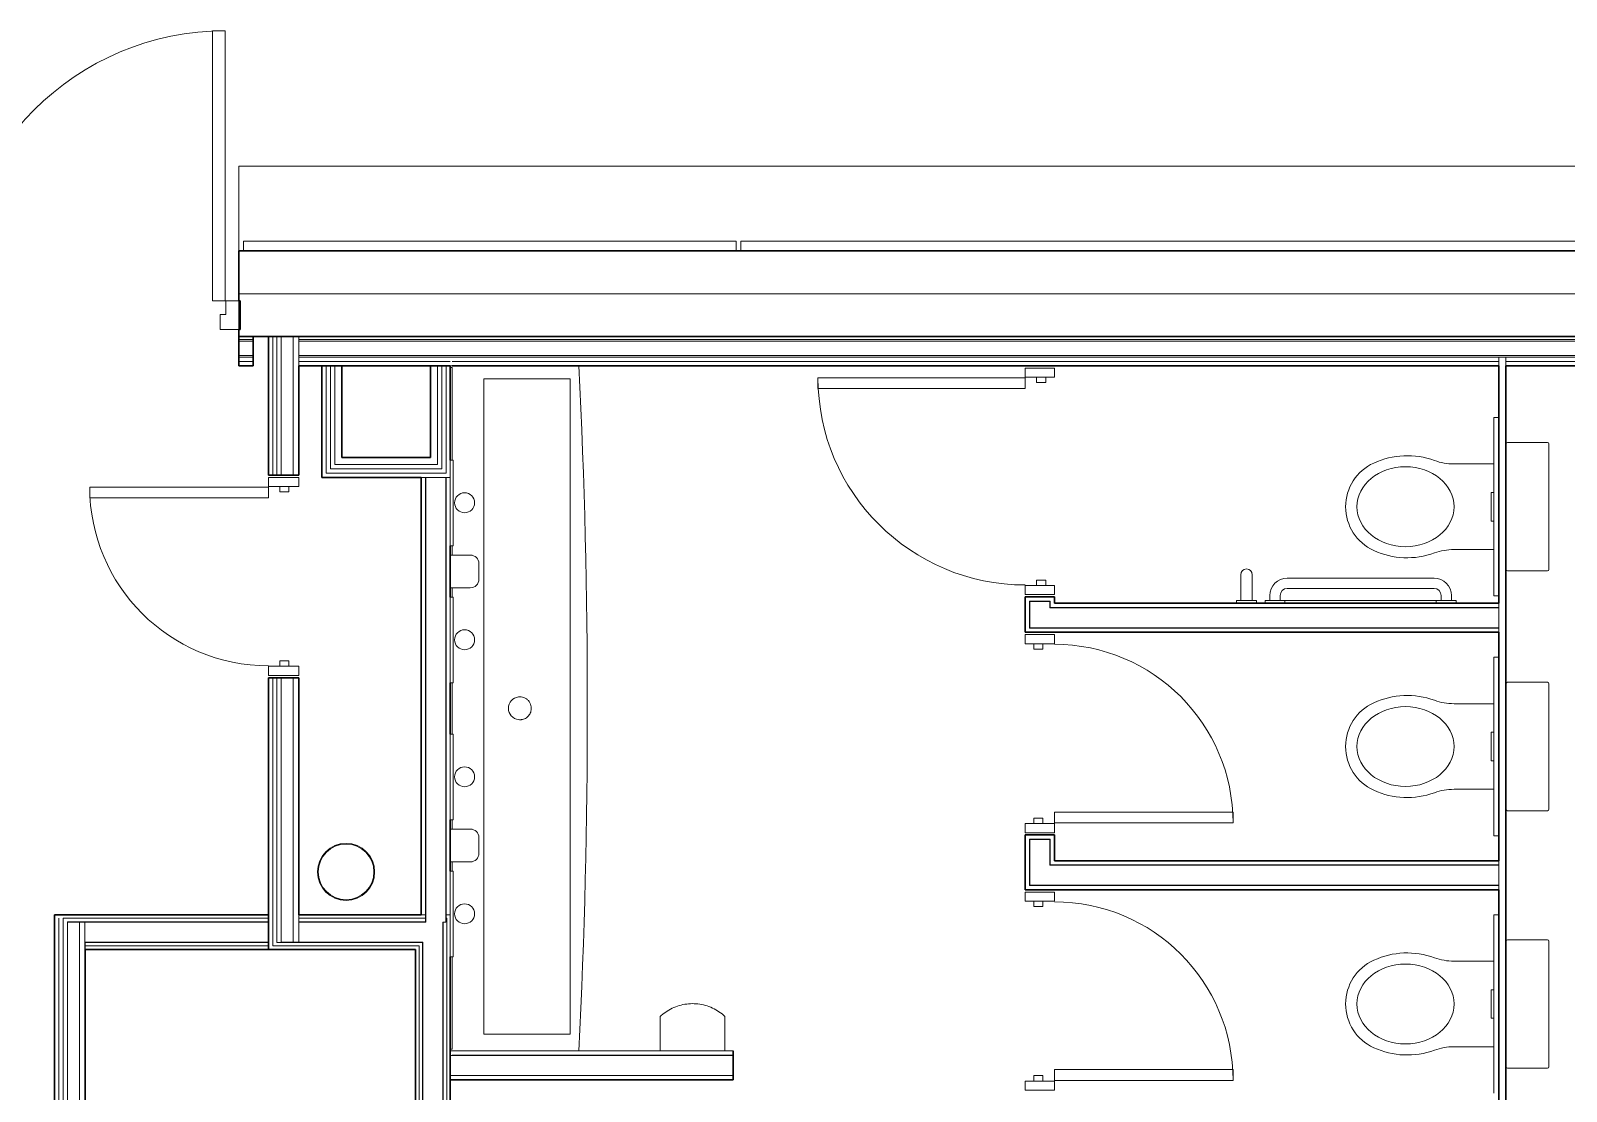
# Model space of a CAD drawing. Header units: millimetres. Extents: x 90978 to 295199, y -4084 to 97293.
# Drawn here: x 176321 to 181700, y 31759 to 35475 of the extents above; entities that cross this region are included whole.
import ezdxf

# ---------------------------------------------------------------- set-up
doc = ezdxf.new("R2010")
doc.units = ezdxf.units.MM
doc.header["$MEASUREMENT"] = 0
for name, color, linetype, lineweight in [('CSM-STL-XX-ZZ-M3-A-XXXX-00001_detached _19_04_21__rvt-1-Level 0$0$A-DETL-GENF', 7, 'CONTINUOUS', 9), ('CSM-STL-XX-ZZ-M3-A-XXXX-00001_detached _19_04_21__rvt-1-Level 0$0$A-DOOR', 4, 'CONTINUOUS', 9), ('CSM-STL-XX-ZZ-M3-A-XXXX-00001_detached _19_04_21__rvt-1-Level 0$0$A-DOOR-FRAM', 4, 'CONTINUOUS', 18), ('CSM-STL-XX-ZZ-M3-A-XXXX-00001_detached _19_04_21__rvt-1-Level 0$0$A-GENM', 7, 'CONTINUOUS', 9), ('CSM-STL-XX-ZZ-M3-A-XXXX-00001_detached _19_04_21__rvt-1-Level 0$0$A-GLAZ-CURT', 7, 'CONTINUOUS', 9), ('CSM-STL-XX-ZZ-M3-A-XXXX-00001_detached _19_04_21__rvt-1-Level 0$0$A-WALL', 7, 'CONTINUOUS', 9), ('CSM-STL-XX-ZZ-M3-A-XXXX-00001_detached _19_04_21__rvt-1-Level 0$0$E-ELEC-FIXT', 7, 'CONTINUOUS', 9), ('CSM-STL-XX-ZZ-M3-A-XXXX-00001_detached _19_04_21__rvt-1-Level 0$0$I-FURN', 8, 'CONTINUOUS', 9), ('CSM-STL-XX-ZZ-M3-A-XXXX-00001_detached _19_04_21__rvt-1-Level 0$0$I-WALL', 7, 'CONTINUOUS', 9), ('CSM-STL-XX-ZZ-M3-A-XXXX-00001_detached _19_04_21__rvt-1-Level 0$0$P-SANR-FIXT', 7, 'CONTINUOUS', 9)]:
    doc.layers.add(name, color=color, linetype=linetype, lineweight=lineweight)

msp = doc.modelspace()

# ---------------------------------------------------------------- linework, layer by layer
at = {"layer": 'CSM-STL-XX-ZZ-M3-A-XXXX-00001_detached _19_04_21__rvt-1-Level 0$0$A-DETL-GENF'}
for p, q in [((181446.8, 33957.2), (181306.8, 33957.2)), ((181446.8, 33657.3), (181306.8, 33657.3)), ((181446.8, 33117.2), (181306.8, 33117.2)), ((181446.8, 32817.3), (181306.8, 32817.3)), ((181446.8, 32215.2), (181306.8, 32215.2)), ((181446.8, 31915.3), (181306.8, 31915.3))]:
    msp.add_line(p, q, dxfattribs=at)
for centre, radius, start, end in [((181096.5, 33806.2), 169.7, 114.6746, 179.6603), ((181142.7, 33705.8), 280.2, 70.0749, 114.6746), ((181306.8, 34158.7), 201.6, 250.0749, 270), ((181096.5, 33808.2), 169.7, 180.3397, 245.3254), ((181142.7, 33908.6), 280.2, 245.3254, 289.9251), ((181306.8, 33455.7), 201.6, 90, 109.9251), ((181142.7, 32865.8), 280.2, 70.0749, 114.6746), ((181096.5, 32966.2), 169.7, 114.6746, 179.6603), ((181306.8, 33318.7), 201.6, 250.0749, 270), ((181096.5, 32968.2), 169.7, 180.3397, 245.3254), ((181142.7, 33068.6), 280.2, 245.3254, 289.9251), ((181306.8, 32615.7), 201.6, 90, 109.9251), ((181142.7, 31963.8), 280.2, 70.0749, 114.6746), ((181306.8, 32416.7), 201.6, 250.0749, 270), ((181096.5, 32064.2), 169.7, 114.6746, 179.6603), ((181096.5, 32066.2), 169.7, 180.3397, 245.3254), ((181142.7, 32166.6), 280.2, 245.3254, 289.9251), ((181306.8, 31713.7), 201.6, 90, 109.9251)]:
    msp.add_arc(centre, radius, start, end, dxfattribs=at)
for centre in [(181136.8, 33807.2), (181136.8, 32967.2), (181136.8, 32065.2)]:
    msp.add_ellipse(centre, major_axis=(170, 0), ratio=0.823529, dxfattribs=at)
at = {"layer": 'CSM-STL-XX-ZZ-M3-A-XXXX-00001_detached _19_04_21__rvt-1-Level 0$0$A-DOOR', "lineweight": 20}
for p, q in [((177002.8, 35475), (176957.8, 35475)), ((176957.8, 35475), (176957.8, 34528.2)), ((177002.8, 34528.2), (177002.8, 35475)), ((176957.8, 34528.2), (177002.8, 34528.2))]:
    msp.add_line(p, q, dxfattribs=at)
at = {"layer": 'CSM-STL-XX-ZZ-M3-A-XXXX-00001_detached _19_04_21__rvt-1-Level 0$0$A-DOOR'}
for p, q in [((179078.8, 34221.2), (179078.8, 34259.2)), ((179078.8, 34259.2), (179804.8, 34259.2)), ((179804.8, 34221.2), (179078.8, 34221.2)), ((179804.8, 34259.2), (179804.8, 34221.2)), ((176527.8, 33838.1), (176527.8, 33876.1)), ((176527.8, 33876.1), (177153.8, 33876.1)), ((177153.8, 33838.1), (176527.8, 33838.1)), ((177153.8, 33876.1), (177153.8, 33838.1)), ((179906.8, 32737.2), (180532.8, 32737.2)), ((179906.8, 32699.2), (179906.8, 32737.2)), ((180532.8, 32737.2), (180532.8, 32699.2)), ((180532.8, 32699.2), (179906.8, 32699.2)), ((179906.8, 31835.2), (180532.8, 31835.2)), ((179906.8, 31797.2), (179906.8, 31835.2)), ((180532.8, 31797.2), (179906.8, 31797.2)), ((180532.8, 31835.2), (180532.8, 31797.2))]:
    msp.add_line(p, q, dxfattribs=at)
for centre, radius, start, end in [((177002.8, 34528.2), 946.8, 90, 180), ((179804.8, 34259.2), 726, 180, 270), ((177153.8, 33876.1), 626, 180, 270), ((179906.8, 32699.2), 626, 0, 90), ((179906.8, 31797.2), 626, 0, 90)]:
    msp.add_arc(centre, radius, start, end, dxfattribs=at)
at = {"layer": 'CSM-STL-XX-ZZ-M3-A-XXXX-00001_detached _19_04_21__rvt-1-Level 0$0$A-DOOR-FRAM', "lineweight": 20}
for p, q in [((176984.8, 34481.2), (177004.8, 34481.2)), ((176984.8, 34428.2), (176984.8, 34481.2)), ((177004.8, 34528.2), (177049.8, 34528.2)), ((177004.8, 34481.2), (177004.8, 34528.2)), ((177049.8, 34528.2), (177049.8, 34428.2)), ((177049.8, 34428.2), (176984.8, 34428.2)), ((179906.8, 34293.2), (179804.8, 34293.2)), ((179804.8, 34293.2), (179804.8, 34261.2)), ((179906.8, 34261.2), (179906.8, 34293.2)), ((179804.8, 34261.2), (179906.8, 34261.2)), ((179844.8, 34261.2), (179844.8, 34242.2)), ((179876.8, 34261.2), (179844.8, 34261.2)), ((179844.8, 34242.2), (179876.8, 34242.2)), ((179876.8, 34242.2), (179876.8, 34261.2)), ((177260.8, 33910.1), (177153.8, 33910.1)), ((177153.8, 33910.1), (177153.8, 33878.1)), ((177260.8, 33878.1), (177260.8, 33910.1)), ((177153.8, 33878.1), (177260.8, 33878.1)), ((177193.8, 33878.1), (177193.8, 33859.1)), ((177225.8, 33878.1), (177193.8, 33878.1)), ((177193.8, 33859.1), (177225.8, 33859.1)), ((177225.8, 33859.1), (177225.8, 33878.1)), ((179906.8, 33531.2), (179804.8, 33531.2)), ((179804.8, 33531.2), (179804.8, 33499.2)), ((179844.8, 33550.2), (179844.8, 33531.2)), ((179876.8, 33550.2), (179844.8, 33550.2)), ((179844.8, 33531.2), (179876.8, 33531.2)), ((179876.8, 33531.2), (179876.8, 33550.2)), ((179906.8, 33499.2), (179906.8, 33531.2)), ((179804.8, 33499.2), (179906.8, 33499.2)), ((179906.8, 33359.2), (179804.8, 33359.2)), ((179804.8, 33359.2), (179804.8, 33327.2)), ((179906.8, 33327.2), (179906.8, 33359.2)), ((179804.8, 33327.2), (179906.8, 33327.2)), ((179866.8, 33327.2), (179834.8, 33327.2)), ((179834.8, 33327.2), (179834.8, 33308.2)), ((179834.8, 33308.2), (179866.8, 33308.2)), ((179866.8, 33308.2), (179866.8, 33327.2)), ((177260.8, 33248.1), (177153.8, 33248.1)), ((177153.8, 33248.1), (177153.8, 33216.1)), ((177193.8, 33267.1), (177193.8, 33248.1)), ((177225.8, 33267.1), (177193.8, 33267.1)), ((177193.8, 33248.1), (177225.8, 33248.1)), ((177225.8, 33248.1), (177225.8, 33267.1)), ((177260.8, 33216.1), (177260.8, 33248.1)), ((177153.8, 33216.1), (177260.8, 33216.1)), ((179866.8, 32716.2), (179834.8, 32716.2)), ((179834.8, 32716.2), (179834.8, 32697.2)), ((179866.8, 32697.2), (179866.8, 32716.2)), ((179906.8, 32697.2), (179804.8, 32697.2)), ((179804.8, 32697.2), (179804.8, 32665.2)), ((179804.8, 32665.2), (179906.8, 32665.2)), ((179834.8, 32697.2), (179866.8, 32697.2)), ((179906.8, 32665.2), (179906.8, 32697.2)), ((179906.8, 32457.2), (179804.8, 32457.2)), ((179804.8, 32457.2), (179804.8, 32425.2)), ((179906.8, 32425.2), (179906.8, 32457.2)), ((179804.8, 32425.2), (179906.8, 32425.2)), ((179866.8, 32425.2), (179834.8, 32425.2)), ((179834.8, 32425.2), (179834.8, 32406.2)), ((179834.8, 32406.2), (179866.8, 32406.2)), ((179866.8, 32406.2), (179866.8, 32425.2)), ((179906.8, 31795.2), (179804.8, 31795.2)), ((179804.8, 31795.2), (179804.8, 31763.2)), ((179866.8, 31814.2), (179834.8, 31814.2)), ((179834.8, 31814.2), (179834.8, 31795.2)), ((179834.8, 31795.2), (179866.8, 31795.2)), ((179866.8, 31795.2), (179866.8, 31814.2)), ((179906.8, 31763.2), (179906.8, 31795.2)), ((179804.8, 31763.2), (179906.8, 31763.2))]:
    msp.add_line(p, q, dxfattribs=at)
at = {"layer": 'CSM-STL-XX-ZZ-M3-A-XXXX-00001_detached _19_04_21__rvt-1-Level 0$0$A-GENM'}
for p, q in [((181446.8, 34119.7), (181446.8, 33494.7)), ((181463.8, 34119.7), (181446.8, 34119.7)), ((181463.8, 33494.7), (181463.8, 34119.7)), ((181446.8, 33494.7), (181463.8, 33494.7)), ((181446.8, 33279.7), (181446.8, 32654.7)), ((181463.8, 33279.7), (181446.8, 33279.7)), ((181463.8, 32654.7), (181463.8, 33279.7)), ((181446.8, 32654.7), (181463.8, 32654.7)), ((181446.8, 32377.7), (181446.8, 31752.7)), ((181463.8, 32377.7), (181446.8, 32377.7)), ((181463.8, 31752.7), (181463.8, 32377.7))]:
    msp.add_line(p, q, dxfattribs=at)
at = {"layer": 'CSM-STL-XX-ZZ-M3-A-XXXX-00001_detached _19_04_21__rvt-1-Level 0$0$A-GLAZ-CURT', "lineweight": 20}
for p, q in [((178792.8, 34737.2), (177066.8, 34737.2)), ((177066.8, 34737.2), (177066.8, 34703.2)), ((177066.8, 34703.2), (178792.8, 34703.2)), ((178792.8, 34703.2), (178792.8, 34737.2)), ((181792.8, 34737.2), (178808.8, 34737.2)), ((178808.8, 34737.2), (178808.8, 34703.2)), ((178808.8, 34703.2), (181792.8, 34703.2))]:
    msp.add_line(p, q, dxfattribs=at)
at = {"layer": 'CSM-STL-XX-ZZ-M3-A-XXXX-00001_detached _19_04_21__rvt-1-Level 0$0$A-WALL'}
for p, q in [((177049.8, 35000.2), (191309.8, 35000.2)), ((177049.8, 34703.2), (177049.8, 35000.2)), ((177049.8, 34553.2), (182558.8, 34553.2)), ((177049.8, 34393.2), (177100.3, 34393.2)), ((177049.8, 34387.2), (177100.3, 34387.2)), ((177168.8, 33918.1), (177168.8, 34403.2)), ((177183.8, 33918.1), (177183.8, 34403.2)), ((177198.8, 33918.1), (177198.8, 34403.2)), ((177240.8, 33918.1), (177240.8, 34403.2)), ((177259.8, 33918.1), (177259.8, 34403.2)), ((177260.8, 34403.2), (177260.8, 34393.2)), ((177260.8, 34393.2), (181870.5, 34393.2)), ((177260.8, 34387.2), (177260.8, 34337.2)), ((177260.8, 34387.2), (181870.5, 34387.2)), ((177049.8, 34337.2), (177100.3, 34337.2)), ((177049.8, 34331.2), (177100.3, 34331.2)), ((177260.8, 34337.2), (181870.5, 34337.2)), ((177260.8, 34331.2), (177260.8, 34316.2)), ((177260.8, 34331.2), (177791, 34331.2)), ((177791, 34331.2), (177797, 34331.2)), ((177797, 34331.2), (181463.8, 34331.2)), ((181463.8, 34331.2), (181488.8, 34331.2)), ((181463.8, 34331.2), (181488.8, 34331.2)), ((181463.8, 34316.2), (181463.8, 34331.2)), ((181488.8, 34331.2), (181870.5, 34331.2)), ((181488.8, 34316.2), (181488.8, 34331.2)), ((177049.8, 34316.2), (177100.3, 34316.2)), ((177260.8, 34316.2), (177260.8, 34301.2)), ((177260.8, 34316.2), (177791, 34316.2)), ((177356.3, 33980), (177356.3, 34301.2)), ((177371.3, 33980), (177371.3, 34301.2)), ((177386.3, 33980), (177386.3, 34301.2)), ((177746, 33955), (177746, 34301.2)), ((177761, 33940), (177761, 34301.2)), ((177776, 33925), (177776, 34301.2)), ((177797, 34316.2), (181463.8, 34316.2)), ((181463.8, 34301.2), (181463.8, 34316.2)), ((181488.8, 34316.2), (181870.5, 34316.2)), ((181488.8, 34301.2), (181488.8, 34316.2)), ((177356.3, 33940), (177356.3, 33980)), ((177371.3, 33955), (177371.3, 33980)), ((177371.3, 33940), (177371.3, 33955)), ((177386.3, 33955), (177386.3, 33980)), ((177386.3, 33955), (177721, 33955)), ((177746, 33955), (177721, 33955)), ((177356.3, 33925), (177356.3, 33940)), ((177356.3, 33925), (177721, 33925)), ((177371.3, 33940), (177721, 33940)), ((177704, 33910), (177689, 33910)), ((177705, 33910), (177704, 33910)), ((177704, 33910), (177704, 32377.8)), ((177721, 33910), (177705, 33910)), ((177705, 33910), (177705, 32377.8)), ((177746, 33940), (177721, 33940)), ((177761, 33925), (177721, 33925)), ((177746, 33910), (177721, 33910)), ((177761, 33940), (177746, 33940)), ((177761, 33910), (177746, 33910)), ((177776, 33925), (177761, 33925)), ((177775, 33910), (177761, 33910)), ((177776, 33910), (177775, 33910)), ((177775, 33910), (177775, 32377.8)), ((177791, 33910), (177776, 33910)), ((177776, 33910), (177776, 32377.8)), ((177776, 33910), (177791, 33910)), ((179819.8, 33476.2), (179819.8, 33382.2)), ((179855.8, 33476.2), (179819.8, 33476.2)), ((179820.8, 33475.2), (179820.8, 33383.2)), ((179855.8, 33475.2), (179820.8, 33475.2)), ((179891.8, 33476.2), (179855.8, 33476.2)), ((179890.8, 33475.2), (179855.8, 33475.2)), ((179890.8, 33453.2), (179890.8, 33475.2)), ((179891.8, 33454.2), (179891.8, 33476.2)), ((181463.8, 33454.2), (181463.8, 33469.2)), ((179891.8, 33453.2), (179890.8, 33453.2)), ((179906.8, 33454.2), (179891.8, 33454.2)), ((179906.8, 33453.2), (179891.8, 33453.2)), ((179906.8, 33454.2), (181463.8, 33454.2)), ((179906.8, 33453.2), (181463.8, 33453.2)), ((181463.8, 33453.2), (181463.8, 33454.2)), ((181463.8, 33383.2), (181463.8, 33453.2)), ((179819.8, 33382.2), (179855.8, 33382.2)), ((179820.8, 33383.2), (179855.8, 33383.2)), ((179855.8, 33383.2), (179890.8, 33383.2)), ((179855.8, 33382.2), (179891.8, 33382.2)), ((179891.8, 33383.2), (179890.8, 33383.2)), ((179906.8, 33383.2), (179891.8, 33383.2)), ((179891.8, 33382.2), (179891.8, 33383.2)), ((179906.8, 33382.2), (179891.8, 33382.2)), ((179906.8, 33383.2), (181463.8, 33383.2)), ((179906.8, 33382.2), (181463.8, 33382.2)), ((181463.8, 33382.2), (181463.8, 33383.2)), ((181463.8, 33367.2), (181463.8, 33382.2)), ((177168.8, 32268.3), (177168.8, 33208.1)), ((177183.8, 32280.8), (177183.8, 33208.1)), ((177198.8, 32281.8), (177198.8, 33208.1)), ((177240.8, 32281.8), (177240.8, 33208.1)), ((177259.8, 32281.8), (177259.8, 33208.1)), ((179819.8, 32642.2), (179819.8, 32480.2)), ((179855.8, 32642.2), (179819.8, 32642.2)), ((179820.8, 32641.2), (179820.8, 32481.2)), ((179855.8, 32641.2), (179820.8, 32641.2)), ((179891.8, 32642.2), (179855.8, 32642.2)), ((179890.8, 32641.2), (179855.8, 32641.2)), ((179890.8, 32551.2), (179890.8, 32641.2)), ((179891.8, 32552.2), (179891.8, 32642.2)), ((179891.8, 32551.2), (179890.8, 32551.2)), ((179906.8, 32552.2), (179891.8, 32552.2)), ((179906.8, 32551.2), (179891.8, 32551.2)), ((181463.8, 32552.2), (179906.8, 32552.2)), ((181463.8, 32551.2), (179906.8, 32551.2)), ((181463.8, 32552.2), (181463.8, 32567.2)), ((181463.8, 32551.2), (181463.8, 32552.2)), ((181463.8, 32481.2), (181463.8, 32551.2)), ((179819.8, 32480.2), (179855.8, 32480.2)), ((179820.8, 32481.2), (179855.8, 32481.2)), ((179855.8, 32481.2), (179890.8, 32481.2)), ((179855.8, 32480.2), (179891.8, 32480.2)), ((179891.8, 32481.2), (179890.8, 32481.2)), ((179906.8, 32481.2), (179891.8, 32481.2)), ((179891.8, 32480.2), (179891.8, 32481.2)), ((179906.8, 32480.2), (179891.8, 32480.2)), ((181463.8, 32481.2), (179906.8, 32481.2)), ((181463.8, 32480.2), (179906.8, 32480.2)), ((181463.8, 32480.2), (181463.8, 32481.2)), ((181463.8, 32465.2), (181463.8, 32480.2)), ((176420, 32255.8), (176420, 32365.3)), ((176435, 32352.8), (176435, 32365.3)), ((177153.8, 32365.3), (176435, 32365.3)), ((176435, 32255.8), (176435, 32352.8)), ((176450, 32351.8), (176450, 32352.8)), ((177153.8, 32352.8), (176450, 32352.8)), ((176450, 32255.8), (176450, 32351.8)), ((176450, 32351.8), (176492, 32351.8)), ((176492, 32351.8), (176450, 32351.8)), ((176492, 32255.8), (176492, 32351.8)), ((176492, 32351.8), (176511, 32351.8)), ((176511, 32351.8), (176492, 32351.8)), ((176511, 32281.8), (176511, 32351.8)), ((177153.8, 32351.8), (176511, 32351.8)), ((177260.8, 32377.8), (177260.8, 32365.3)), ((177669, 32365.3), (177260.8, 32365.3)), ((177260.8, 32365.3), (177260.8, 32352.8)), ((177669, 32352.8), (177260.8, 32352.8)), ((177260.8, 32352.8), (177260.8, 32351.8)), ((177669, 32351.8), (177260.8, 32351.8)), ((177669, 32365.3), (177704, 32365.3)), ((177669, 32352.8), (177704, 32352.8)), ((177669, 32351.8), (177695, 32351.8)), ((177689, 32377.8), (177694, 32377.8)), ((177694, 32377.8), (177695, 32377.8)), ((177695, 32377.8), (177704, 32377.8)), ((177695, 32351.8), (177705, 32351.8)), ((177704, 32377.8), (177704, 32365.3)), ((177704, 32365.3), (177704, 32352.8)), ((177705, 32377.8), (177705, 32352.8)), ((177705, 32352.8), (177705, 32351.8)), ((177765, 30747.2), (177765, 32351.8)), ((177766, 32351.8), (177765, 32351.8)), ((177766, 30748.2), (177766, 32351.8)), ((177775, 32351.8), (177766, 32351.8)), ((177775, 32377.8), (177775, 32352.8)), ((177775, 32352.8), (177775, 32351.8)), ((177776, 32352.8), (177775, 32352.8)), ((177776, 32377.8), (177778.5, 32377.8)), ((177776, 32377.8), (177776, 32365.3)), ((177776, 32365.3), (177778.5, 32365.3)), ((177776, 32365.3), (177776, 32352.8)), ((177791, 32377.8), (177778.5, 32377.8)), ((177778.5, 32377.8), (177791, 32377.8)), ((177778.5, 32352.8), (177778.5, 32365.3)), ((177778.5, 32351.8), (177778.5, 32352.8)), ((177778.5, 30748.2), (177778.5, 32351.8)), ((176511, 32255.8), (176511, 32281.8)), ((176512, 32280.8), (176512, 32281.8)), ((177153.8, 32281.8), (176512, 32281.8)), ((176512, 32268.3), (176512, 32280.8)), ((177153.8, 32280.8), (176512, 32280.8)), ((177198.8, 32280.8), (177183.8, 32280.8)), ((177198.8, 32280.8), (177198.8, 32281.8)), ((177240.8, 32281.8), (177198.8, 32281.8)), ((177198.8, 32280.8), (177198.8, 32281.8)), ((177260.8, 32280.8), (177198.8, 32280.8)), ((177259.8, 32281.8), (177240.8, 32281.8)), ((177260.8, 32281.8), (177259.8, 32281.8)), ((177669, 32281.8), (177260.8, 32281.8)), ((177669, 32280.8), (177260.8, 32280.8)), ((177669, 32281.8), (177694, 32281.8)), ((177669, 32280.8), (177681.5, 32280.8)), ((177681.5, 32280.8), (177694, 32280.8)), ((177694, 32281.8), (177695, 32281.8)), ((177694, 28585.2), (177694, 32280.8)), ((177695, 28585.2), (177695, 32281.8)), ((176420, 32255.8), (176420, 30507.2)), ((176435, 32255.8), (176435, 30507.2)), ((176450, 32255.8), (176450, 30507.2)), ((176492, 32255.8), (176492, 30507.2)), ((176511, 32255.8), (176511, 30507.2)), ((176512, 32255.8), (176512, 32268.3)), ((177153.8, 32268.3), (176512, 32268.3)), ((177183.8, 32268.3), (177168.8, 32268.3)), ((177260.8, 32268.3), (177183.8, 32268.3)), ((177669, 32268.3), (177260.8, 32268.3)), ((177669, 32268.3), (177681.5, 32268.3)), ((177681.5, 28585.2), (177681.5, 32268.3)), ((178782.1, 31901.1), (177797, 31901.1)), ((177797, 31885.1), (177791, 31885.1)), ((178782.1, 31886.1), (177797, 31886.1)), ((178782.1, 31885.1), (177797, 31885.1)), ((177797, 31815.1), (177791, 31815.1)), ((178782.1, 31815.1), (177797, 31815.1)), ((178782.1, 31814.1), (177797, 31814.1))]:
    msp.add_line(p, q, dxfattribs=at)
at = {"layer": 'CSM-STL-XX-ZZ-M3-A-XXXX-00001_detached _19_04_21__rvt-1-Level 0$0$A-WALL', "lineweight": 30}
for p, q in [((182558.8, 34703.2), (177049.8, 34703.2)), ((177049.8, 34703.2), (177049.8, 34528.2)), ((177049.8, 34528.2), (177054.8, 34528.2)), ((177054.8, 34528.2), (177054.8, 34428.2)), ((177054.8, 34428.2), (177049.8, 34428.2)), ((177049.8, 34428.2), (177049.8, 34403.2)), ((177049.8, 34403.2), (182558.8, 34403.2))]:
    msp.add_line(p, q, dxfattribs=at)
at = {"layer": 'CSM-STL-XX-ZZ-M3-A-XXXX-00001_detached _19_04_21__rvt-1-Level 0$0$E-ELEC-FIXT', "flags": 128}
msp.add_lwpolyline([(178752.7, 32021.5), (178747.8, 32025.9), (178742.7, 32030.2), (178737.4, 32034.2), (178732, 32038), (178726.5, 32041.6), (178720.8, 32044.9), (178715, 32048.1), (178709.1, 32051), (178703, 32053.6), (178696.9, 32056), (178690.6, 32058.2), (178684.3, 32060.1), (178677.9, 32061.8), (178671.5, 32063.2), (178665, 32064.3), (178658.4, 32065.2), (178651.8, 32065.8), (178645.2, 32066.2), (178638.6, 32066.3), (178632, 32066.1), (178625.4, 32065.7), (178618.9, 32065), (178612.3, 32064), (178605.8, 32062.8), (178599.4, 32061.3), (178593, 32059.6), (178586.7, 32057.6), (178580.5, 32055.3), (178574.4, 32052.8), (178568.4, 32050.1), (178562.5, 32047.1), (178556.7, 32043.9), (178551.1, 32040.5), (178545.6, 32036.9), (178540.2, 32033), (178535, 32028.9), (178530, 32024.6), (178526.6, 32021.5)], dxfattribs=at)
at = {"layer": 'CSM-STL-XX-ZZ-M3-A-XXXX-00001_detached _19_04_21__rvt-1-Level 0$0$E-ELEC-FIXT'}
for points, knots in [([(178526.6, 32021.5), (178526.6, 32021.7), (178526.6, 32020.3), (178526.6, 32015.5), (178526.6, 32012.1), (178526.6, 32009.1), (178526.6, 32005.7), (178526.6, 32000.9), (178526.6, 31995.3), (178526.6, 31989.3), (178526.6, 31983), (178526.6, 31975.3), (178526.6, 31966.1), (178526.6, 31957.2), (178526.6, 31948.2), (178526.6, 31935.8), (178526.6, 31920.2), (178526.6, 31907.5), (178526.6, 31901.1)], [-1, -1, -1, -1, -0.861111, -0.791667, -0.756944, -0.722222, -0.6875, -0.652778, -0.583333, -0.548611, -0.513889, -0.444444, -0.388889, -0.333333, -0.277778, -0.222222, -0.111111, 0, 0, 0, 0]), ([(178752.7, 31901.1), (178752.7, 31909.1), (178752.7, 31921), (178752.7, 31936.6), (178752.7, 31946.2), (178752.7, 31953.8), (178752.7, 31961.3), (178752.7, 31970.4), (178752.7, 31979), (178752.7, 31985.6), (178752.7, 31991.2), (178752.7, 31997.3), (178752.7, 32003.7), (178752.7, 32009.2), (178752.7, 32013.8), (178752.7, 32017.4), (178752.7, 32020), (178752.7, 32021.4), (178752.7, 32021.6), (178752.7, 32021.5)], [-1, -1, -1, -1, -0.861111, -0.791667, -0.722222, -0.6875, -0.652778, -0.583333, -0.513889, -0.479167, -0.444444, -0.388889, -0.333333, -0.277778, -0.222222, -0.166667, -0.111111, -0.055556, 0, 0, 0, 0])]:
    msp.add_open_spline(points, degree=3, knots=knots, dxfattribs=at)
at = {"layer": 'CSM-STL-XX-ZZ-M3-A-XXXX-00001_detached _19_04_21__rvt-1-Level 0$0$I-FURN'}
for p, q in [((177791, 33970.6), (177791, 33670.6)), ((177801, 33970.6), (177791, 33970.6)), ((177801, 33670.6), (177801, 33970.6)), ((177791, 33670.6), (177801, 33670.6)), ((177861, 33638.1), (177791, 33638.1)), ((177891, 33553.1), (177891, 33608.1)), ((177791, 33523.1), (177861, 33523.1)), ((177791, 33490.6), (177791, 33190.6)), ((177801, 33490.6), (177791, 33490.6)), ((177801, 33190.6), (177801, 33490.6)), ((177791, 33190.6), (177801, 33190.6)), ((177791, 33010.6), (177791, 32710.6)), ((177801, 33010.6), (177791, 33010.6)), ((177801, 32710.6), (177801, 33010.6)), ((177791, 32710.6), (177801, 32710.6)), ((177861, 32678.1), (177791, 32678.1)), ((177891, 32593.1), (177891, 32648.1)), ((177791, 32563.1), (177861, 32563.1)), ((177791, 32530.6), (177791, 32230.6)), ((177801, 32530.6), (177791, 32530.6)), ((177801, 32230.6), (177801, 32530.6)), ((177791, 32230.6), (177801, 32230.6))]:
    msp.add_line(p, q, dxfattribs=at)
for centre, start, end in [((177861, 33608.1), 0, 90), ((177861, 33553.1), 270, 0), ((177861, 32648.1), 0, 90), ((177861, 32593.1), 270, 0)]:
    msp.add_arc(centre, 30, start, end, dxfattribs=at)
at = {"layer": 'CSM-STL-XX-ZZ-M3-A-XXXX-00001_detached _19_04_21__rvt-1-Level 0$0$I-WALL', "lineweight": 30}
for p, q in [((177100.3, 34403.2), (177049.8, 34403.2)), ((177049.8, 34403.2), (177049.8, 34301.2)), ((177100.3, 34301.2), (177100.3, 34403.2)), ((177260.8, 34403.2), (177153.8, 34403.2)), ((177153.8, 34403.2), (177153.8, 33918.1)), ((181870.5, 34403.2), (177260.8, 34403.2)), ((177049.8, 34301.2), (177100.3, 34301.2)), ((177260.8, 33918.1), (177260.8, 34301.2)), ((177260.8, 34301.2), (177791, 34301.2)), ((177341.3, 34301.2), (177341.3, 33980)), ((177411.3, 34301.2), (177341.3, 34301.2)), ((177411.3, 33980), (177411.3, 34301.2)), ((177721, 34301.2), (177721, 33980)), ((177791, 34301.2), (177721, 34301.2)), ((177791, 33970.6), (177791, 34301.2)), ((177797, 34301.2), (181463.8, 34301.2)), ((181463.8, 34301.2), (181463.8, 33469.2)), ((181488.8, 34301.2), (181870.5, 34301.2)), ((181488.8, 30763.2), (181488.8, 34301.2)), ((177341.3, 33980), (177341.3, 33925)), ((177721, 33980), (177411.3, 33980)), ((177153.8, 33918.1), (177260.8, 33918.1)), ((177341.3, 33925), (177341.3, 33910)), ((177341.3, 33910), (177689, 33910)), ((177689, 33910), (177689, 32377.8)), ((177791, 33490.6), (177791, 33670.6)), ((179804.8, 33491.2), (179804.8, 33367.2)), ((179906.8, 33491.2), (179804.8, 33491.2)), ((179906.8, 33469.2), (179906.8, 33491.2)), ((181463.8, 33469.2), (179906.8, 33469.2)), ((179804.8, 33367.2), (179906.8, 33367.2)), ((179906.8, 33367.2), (181463.8, 33367.2)), ((181463.8, 33367.2), (181463.8, 32567.2)), ((177260.8, 33208.1), (177153.8, 33208.1)), ((177153.8, 33208.1), (177153.8, 32255.8)), ((177260.8, 32377.8), (177260.8, 33208.1)), ((177791, 33010.6), (177791, 33190.6)), ((177791, 32530.6), (177791, 32710.6)), ((179804.8, 32657.2), (179804.8, 32465.2)), ((179906.8, 32657.2), (179804.8, 32657.2)), ((179906.8, 32567.2), (179906.8, 32657.2)), ((181463.8, 32567.2), (179906.8, 32567.2)), ((179804.8, 32465.2), (179906.8, 32465.2)), ((179906.8, 32465.2), (181463.8, 32465.2)), ((181463.8, 32465.2), (181463.8, 31665.2)), ((177153.8, 32377.8), (176405, 32377.8)), ((176405, 32377.8), (176405, 32365.3)), ((176405, 32365.3), (176405, 32255.8)), ((177153.8, 32255.8), (177153.8, 32377.8)), ((177669, 32377.8), (177260.8, 32377.8)), ((177689, 32377.8), (177669, 32377.8)), ((176405, 32255.8), (176405, 30507.2)), ((176512, 30507.2), (176512, 32255.8)), ((176512, 32255.8), (177153.8, 32255.8)), ((177153.8, 32255.8), (177168.8, 32255.8)), ((177168.8, 32255.8), (177260.8, 32255.8)), ((177260.8, 32255.8), (177669, 32255.8)), ((177669, 32255.8), (177669, 28585.2)), ((177791, 30763.2), (177791, 32230.6)), ((177791, 31901.1), (177791, 31885.1)), ((178782.1, 31799.1), (178782.1, 31901.1)), ((177791, 31885.1), (177791, 31815.1)), ((177791, 31815.1), (177791, 31799.1)), ((177791, 31799.1), (178782.1, 31799.1))]:
    msp.add_line(p, q, dxfattribs=at)
at = {"layer": 'CSM-STL-XX-ZZ-M3-A-XXXX-00001_detached _19_04_21__rvt-1-Level 0$0$I-WALL'}
for p, q in [((177797, 34295.2), (177791, 34295.2)), ((177797, 34295.2), (177797, 33970.6)), ((177797, 33670.6), (177797, 33638.1)), ((177797, 33523.1), (177797, 33490.6)), ((177797, 33190.6), (177797, 33010.6)), ((177797, 32710.6), (177797, 32678.1)), ((177797, 32563.1), (177797, 32530.6)), ((177797, 32230.6), (177797, 31907.1)), ((177791, 31907.1), (177797, 31907.1))]:
    msp.add_line(p, q, dxfattribs=at)
at = {"layer": 'CSM-STL-XX-ZZ-M3-A-XXXX-00001_detached _19_04_21__rvt-1-Level 0$0$P-SANR-FIXT'}
for p, q in [((177791, 34301.1), (178241.6, 34301.1)), ((177908.8, 31959.7), (177908.8, 34255.1)), ((177908.8, 34255.1), (178211, 34255.1)), ((177908.8, 34255.1), (177908.8, 31959.7)), ((178211, 34255.1), (177908.8, 34255.1)), ((178211, 34255.1), (178211, 31959.7)), ((178211, 31959.7), (178211, 34255.1)), ((181633.8, 34032.2), (181493.8, 34032.2)), ((181638.8, 33587.2), (181638.8, 34027.2)), ((181446.8, 33957.2), (181306.8, 33957.2)), ((181436.8, 33757.2), (181436.8, 33857.2)), ((181436.8, 33857.2), (181446.8, 33857.2)), ((181446.8, 33757.2), (181436.8, 33757.2)), ((181306.8, 33657.3), (181446.8, 33657.3)), ((180559.8, 33569.2), (180559.8, 33479.2)), ((180559.8, 33569.2), (180559.8, 33479.2)), ((180600, 33479.2), (180600, 33569.2)), ((180600, 33569.2), (180600, 33479.2)), ((181493.8, 33582.2), (181633.8, 33582.2)), ((181236.8, 33557.2), (180722.8, 33557.2)), ((180722.8, 33557.2), (181236.8, 33557.2)), ((180722.8, 33521.2), (181236.8, 33521.2)), ((180722.8, 33521.2), (181236.8, 33521.2)), ((180559.8, 33479.2), (180544.8, 33479.2)), ((180544.8, 33479.2), (180544.8, 33469.2)), ((180544.8, 33479.2), (180544.8, 33469.2)), ((180614.8, 33479.2), (180544.8, 33479.2)), ((180614.8, 33479.2), (180600, 33479.2)), ((180614.8, 33469.2), (180614.8, 33479.2)), ((180614.8, 33469.2), (180614.8, 33479.2)), ((180661.8, 33479.2), (180644.8, 33479.2)), ((180644.8, 33479.2), (180644.8, 33469.2)), ((180644.8, 33479.2), (181314.8, 33479.2)), ((180714.8, 33479.2), (180644.8, 33479.2)), ((180644.8, 33479.2), (180644.8, 33469.2)), ((180661.8, 33496.2), (180661.8, 33479.2)), ((180661.8, 33479.2), (180661.8, 33496.2)), ((180697.8, 33479.2), (180697.8, 33496.2)), ((180697.8, 33479.2), (180697.8, 33496.2)), ((180714.8, 33479.2), (180697.8, 33479.2)), ((180714.8, 33469.2), (180714.8, 33479.2)), ((180714.8, 33479.2), (180714.8, 33469.2)), ((181261.8, 33479.2), (181244.8, 33479.2)), ((181244.8, 33479.2), (181244.8, 33469.2)), ((181244.8, 33479.2), (181244.8, 33469.2)), ((181314.8, 33479.2), (181244.8, 33479.2)), ((181261.8, 33496.2), (181261.8, 33479.2)), ((181261.8, 33479.2), (181261.8, 33496.2)), ((181297.8, 33479.2), (181297.8, 33496.2)), ((181297.8, 33479.2), (181297.8, 33496.2)), ((181314.8, 33479.2), (181297.8, 33479.2)), ((181314.8, 33469.2), (181314.8, 33479.2)), ((181314.8, 33479.2), (181314.8, 33469.2)), ((181633.8, 33192.2), (181493.8, 33192.2)), ((181638.8, 32747.2), (181638.8, 33187.2)), ((181446.8, 33117.2), (181306.8, 33117.2)), ((181436.8, 32917.2), (181436.8, 33017.2)), ((181436.8, 33017.2), (181446.8, 33017.2)), ((181446.8, 32917.2), (181436.8, 32917.2)), ((181306.8, 32817.3), (181446.8, 32817.3)), ((181493.8, 32742.2), (181633.8, 32742.2)), ((181633.8, 32290.2), (181493.8, 32290.2)), ((181638.8, 31845.2), (181638.8, 32285.2)), ((181446.8, 32215.2), (181306.8, 32215.2)), ((181436.8, 32015.2), (181436.8, 32115.2)), ((181436.8, 32115.2), (181446.8, 32115.2)), ((181446.8, 32015.2), (181436.8, 32015.2)), ((178211, 31959.7), (177908.8, 31959.7)), ((177908.8, 31959.7), (178211, 31959.7)), ((177797, 31901.1), (177791, 31901.1)), ((181306.8, 31915.3), (181446.8, 31915.3)), ((181493.8, 31840.2), (181633.8, 31840.2))]:
    msp.add_line(p, q, dxfattribs=at)
for centre, radius, start, end in [((153766.7, 33101.1), 24504.2, 357.19304, 2.80696), ((181493.8, 34027.2), 5, 90, 180), ((181633.8, 34027.2), 5, 0, 90), ((181096.5, 33806.2), 169.7, 114.6746, 179.6603), ((181142.7, 33705.8), 280.2, 70.0749, 114.6746), ((181306.8, 34158.7), 201.6, 250.0749, 270), ((177841, 33821.1), 35, 90, 270), ((177841, 33821.1), 35, 270, 90), ((181096.5, 33808.2), 169.7, 180.3397, 245.3254), ((181142.7, 33908.6), 280.2, 245.3254, 289.9251), ((181306.8, 33455.7), 201.6, 90, 109.9251), ((180579.9, 33569.2), 20.1, 0, 180), ((180579.9, 33569.2), 20.1, 0, 180), ((181493.8, 33587.2), 5, 180, 270), ((181633.8, 33587.2), 5, 270, 0), ((180722.8, 33496.2), 61, 90, 180), ((180722.8, 33496.2), 61, 90, 180), ((180722.8, 33496.2), 25, 90, 180), ((180722.8, 33496.2), 25, 90, 180), ((181236.8, 33496.2), 61, 0, 90), ((181236.8, 33496.2), 61, 0, 90), ((181236.8, 33496.2), 25, 0, 90), ((181236.8, 33496.2), 25, 0, 90), ((177841, 33341.1), 35, 90, 270), ((177841, 33341.1), 35, 270, 90), ((181493.8, 33187.2), 5, 90, 180), ((181633.8, 33187.2), 5, 0, 90), ((178034.5, 33101.1), 40, 96.5035, 263.4965), ((181142.7, 32865.8), 280.2, 70.0749, 114.6746), ((181096.5, 32966.2), 169.7, 114.6746, 179.6603), ((181306.8, 33318.7), 201.6, 250.0749, 270), ((181096.5, 32968.2), 169.7, 180.3397, 245.3254), ((177841, 32861.1), 35, 90, 270), ((177841, 32861.1), 35, 270, 90), ((181142.7, 33068.6), 280.2, 245.3254, 289.9251), ((181306.8, 32615.7), 201.6, 90, 109.9251), ((181493.8, 32747.2), 5, 180, 270), ((181633.8, 32747.2), 5, 270, 0), ((177425.8, 32527.8), 100, 0, 180), ((177425.8, 32527.8), 97.5, 0, 180), ((177425.8, 32527.8), 100, 180, 0), ((177425.8, 32527.8), 97.5, 180, 0), ((177841, 32381.1), 35, 90, 270), ((177841, 32381.1), 35, 270, 90), ((181493.8, 32285.2), 5, 90, 180), ((181633.8, 32285.2), 5, 0, 90), ((181142.7, 31963.8), 280.2, 70.0749, 114.6746), ((181306.8, 32416.7), 201.6, 250.0749, 270), ((181096.5, 32064.2), 169.7, 114.6746, 179.6603), ((181096.5, 32066.2), 169.7, 180.3397, 245.3254), ((181142.7, 32166.6), 280.2, 245.3254, 289.9251), ((181306.8, 31713.7), 201.6, 90, 109.9251), ((181493.8, 31845.2), 5, 180, 270), ((181633.8, 31845.2), 5, 270, 0)]:
    msp.add_arc(centre, radius, start, end, dxfattribs=at)
msp.add_open_spline([(178030, 33140.9), (178033.2, 33141.4), (178039.5, 33141.6), (178048.9, 33139.4), (178057.5, 33135), (178067.3, 33126.3), (178075, 33111.3), (178075, 33092.6), (178068.2, 33077.4), (178059.5, 33068.6), (178051.1, 33063.9), (178045.4, 33062), (178040.6, 33061.2), (178035.9, 33060.8), (178032.4, 33061), (178030, 33061.4)], degree=3, knots=[0, 0, 0, 0, 0.071429, 0.142857, 0.214286, 0.285714, 0.428571, 0.571429, 0.678571, 0.785714, 0.839286, 0.892857, 0.919643, 0.946429, 1, 1, 1, 1], dxfattribs=at)

doc.saveas('drawing.dxf')
